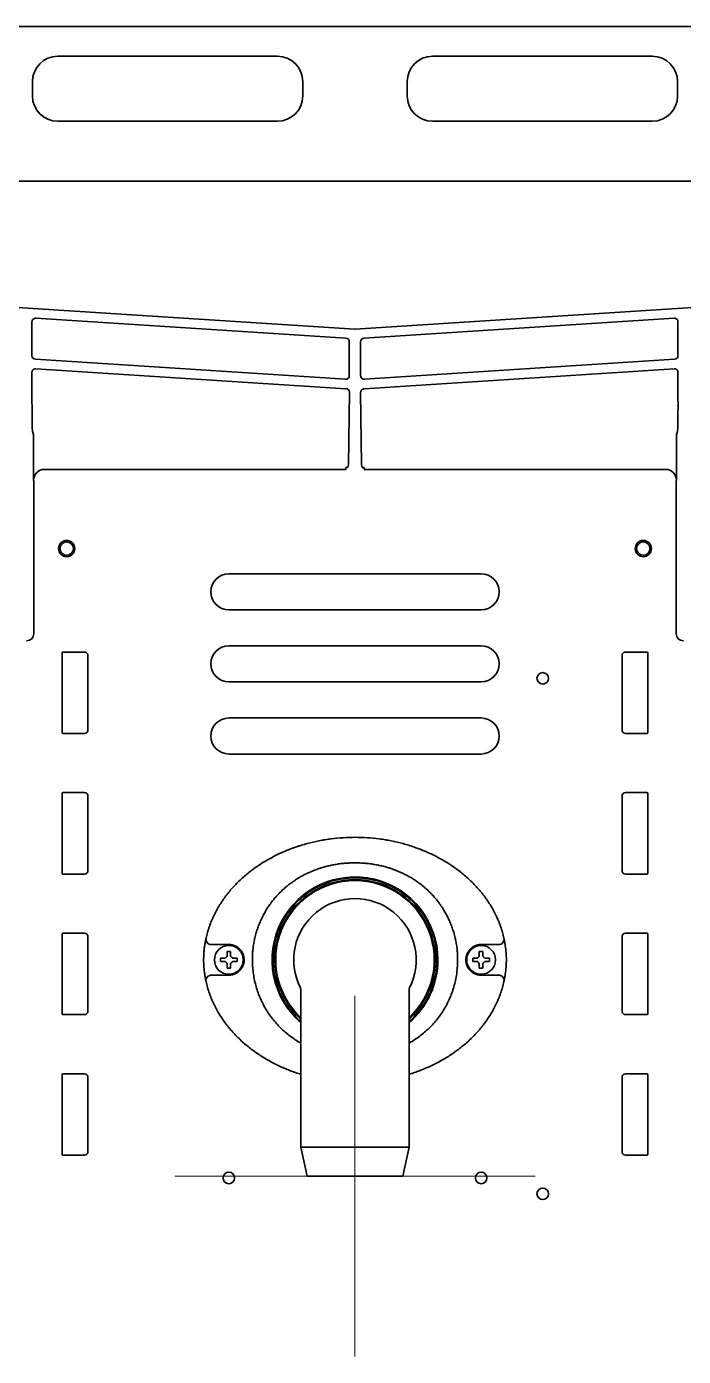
# Model space of a CAD drawing. Extents: x 6336 to 10269, y -393 to 3036.
# Drawn here: x 8711.9 to 8894.2, y 2608.6 to 2977.5 of the extents above; entities that cross this region are included whole.
import ezdxf

# ---------------------------------------------------------------- set-up
doc = ezdxf.new("R2010")
doc.units = 0
doc.header["$LTSCALE"] = 5
doc.layers.get('0').update_dxf_attribs({"linetype": 'CONTINUOUS', "lineweight": 0})
doc.layers.add('1', color=7, linetype='CONTINUOUS', true_color=0xffffff)

msp = doc.modelspace()

# ---------------------------------------------------------------- linework, layer by layer
at = {"color": 6}
for p, q in [((8803.07, 2708.63), (8803.07, 2608.63)), ((8753.07, 2658.63), (8853.07, 2658.63))]:
    msp.add_line(p, q, dxfattribs=at)
at = {"layer": '1', "color": 7, "linetype": 'Continuous', "lineweight": 35}
for p, q in [((9175.07, 2977.53), (8431.07, 2977.53)), ((8781.57, 2969.28), (8720.57, 2969.28)), ((8885.57, 2969.28), (8824.57, 2969.28)), ((8713.57, 2962.28), (8713.57, 2958.28)), ((8788.57, 2958.28), (8788.57, 2962.28)), ((8817.57, 2962.28), (8817.57, 2958.28)), ((8892.57, 2958.28), (8892.57, 2962.28)), ((8720.57, 2951.28), (8781.57, 2951.28)), ((8824.57, 2951.28), (8885.57, 2951.28)), ((9123.12, 2934.69), (8483.03, 2934.69)), ((9123.12, 2934.68), (8483.03, 2934.68)), ((8803.01, 2893.55), (8703.23, 2899.98)), ((8902.92, 2899.98), (8803.14, 2893.55)), ((8714.51, 2896.63), (8800.57, 2891.09)), ((8805.58, 2891.09), (8891.64, 2896.63)), ((8713.44, 2886.23), (8713.44, 2895.64)), ((8892.7, 2895.64), (8892.7, 2886.23)), ((8801.5, 2890.09), (8801.5, 2880.69)), ((8804.64, 2880.69), (8804.64, 2890.09)), ((8714.38, 2885.23), (8800.44, 2879.69)), ((8891.77, 2885.23), (8805.71, 2879.69)), ((8713.44, 2881.61), (8713.44, 2873.63)), ((8800.57, 2877.06), (8714.51, 2882.61)), ((8805.58, 2877.06), (8891.64, 2882.61)), ((8892.7, 2881.61), (8892.7, 2873.63)), ((8801.29, 2855.92), (8801.51, 2876.1)), ((8804.85, 2855.92), (8804.64, 2876.06)), ((8713.58, 2865.24), (8713.88, 2864.34)), ((8713.88, 2864.34), (8713.88, 2854.12)), ((8892.56, 2865.24), (8892.26, 2864.34)), ((8892.26, 2864.34), (8892.26, 2854.12)), ((8801.06, 2855.24), (8801.29, 2855.92)), ((8805.08, 2855.24), (8804.85, 2855.92)), ((8713.9, 2851.69), (8713.94, 2851.56)), ((8716.9, 2854.69), (8800.56, 2854.69)), ((8800.56, 2855.19), (8800.56, 2854.69)), ((8805.58, 2855.19), (8805.58, 2854.69)), ((8889.25, 2854.69), (8805.58, 2854.69)), ((8892.25, 2851.69), (8892.2, 2851.56)), ((8713.94, 2809.12), (8713.94, 2851.56)), ((8892.2, 2809.12), (8892.2, 2851.56)), ((8768.07, 2825.73), (8838.07, 2825.73)), ((8838.07, 2815.73), (8768.07, 2815.73)), ((8721.77, 2781.73), (8721.77, 2803.73)), ((8722.07, 2804.03), (8727.97, 2804.03)), ((8768.07, 2805.73), (8838.07, 2805.73)), ((8884.07, 2804.03), (8878.17, 2804.03)), ((8884.37, 2781.73), (8884.37, 2803.73)), ((8728.97, 2803.03), (8728.97, 2782.43)), ((8877.17, 2803.03), (8877.17, 2782.43)), ((8838.07, 2795.73), (8768.07, 2795.73)), ((8768.07, 2785.73), (8838.07, 2785.73)), ((8727.97, 2781.43), (8722.07, 2781.43)), ((8878.17, 2781.43), (8884.07, 2781.43)), ((8838.07, 2775.73), (8768.07, 2775.73)), ((8721.77, 2742.73), (8721.77, 2764.73)), ((8722.07, 2765.03), (8727.97, 2765.03)), ((8728.97, 2764.03), (8728.97, 2743.43)), ((8877.17, 2764.03), (8877.17, 2743.43)), ((8884.07, 2765.03), (8878.17, 2765.03)), ((8884.37, 2742.73), (8884.37, 2764.73)), ((8727.97, 2742.43), (8722.07, 2742.43)), ((8878.17, 2742.43), (8884.07, 2742.43)), ((8721.77, 2703.73), (8721.77, 2725.73)), ((8722.07, 2726.03), (8727.97, 2726.03)), ((8728.97, 2725.03), (8728.97, 2704.43)), ((8877.17, 2725.03), (8877.17, 2704.43)), ((8884.07, 2726.03), (8878.17, 2726.03)), ((8884.37, 2703.73), (8884.37, 2725.73)), ((8765.77, 2718.63), (8765.77, 2719.13)), ((8770.37, 2719.13), (8770.37, 2718.63)), ((8835.77, 2718.63), (8835.77, 2719.13)), ((8840.37, 2719.13), (8840.37, 2718.63)), ((8765.77, 2718.13), (8765.77, 2718.63)), ((8770.37, 2718.63), (8770.37, 2718.13)), ((8835.77, 2718.13), (8835.77, 2718.63)), ((8840.37, 2718.63), (8840.37, 2718.13)), ((8787.94, 2710.88), (8788.07, 2710.19)), ((8788.07, 2710.19), (8788.07, 2666.63)), ((8818.07, 2666.63), (8818.07, 2710.26)), ((8818.23, 2710.94), (8818.21, 2710.88)), ((8727.97, 2703.43), (8722.07, 2703.43)), ((8878.17, 2703.43), (8884.07, 2703.43)), ((8721.77, 2664.73), (8721.77, 2686.73)), ((8722.07, 2687.03), (8727.97, 2687.03)), ((8728.97, 2686.03), (8728.97, 2665.43)), ((8877.17, 2686.03), (8877.17, 2665.43)), ((8884.07, 2687.03), (8878.17, 2687.03)), ((8884.37, 2664.73), (8884.37, 2686.73)), ((8727.97, 2664.43), (8722.07, 2664.43)), ((8788.07, 2666.63), (8789.82, 2658.63)), ((8788.07, 2666.63), (8803.07, 2666.63)), ((8803.07, 2666.63), (8818.07, 2666.63)), ((8816.32, 2658.63), (8818.07, 2666.63)), ((8878.17, 2664.43), (8884.07, 2664.43)), ((8789.82, 2658.63), (8803.07, 2658.63)), ((8803.07, 2658.63), (8816.32, 2658.63))]:
    msp.add_line(p, q, dxfattribs=at)
for centre, radius in [((8723.07, 2832.73), 2.25), ((8723.07, 2832.73), 1.85), ((8883.07, 2832.73), 2.25), ((8883.07, 2832.73), 1.85), ((8855.17, 2796.73), 1.6), ((8768.07, 2718.63), 4), ((8838.07, 2718.63), 4), ((8768.07, 2658.13), 1.6), ((8838.07, 2658.13), 1.6), ((8855.17, 2653.73), 1.6)]:
    msp.add_circle(centre, radius, dxfattribs=at)
for centre, radius, start, end in [((8720.57, 2962.28), 7, 90, 180), ((8781.57, 2962.28), 7, 0, 90), ((8824.57, 2962.28), 7, 90, 180), ((8885.57, 2962.28), 7, 0, 90), ((8720.57, 2958.28), 7, 180, 270), ((8781.57, 2958.28), 7, 270, 0), ((8824.57, 2958.28), 7, 180, 270), ((8885.57, 2958.28), 7, 270, 0), ((8768.07, 2820.73), 5, 90, 270), ((8838.07, 2820.73), 5, 270, 90), ((8722.07, 2803.73), 0.3, 90, 180), ((8727.97, 2803.03), 1, 0, 90), ((8768.07, 2800.73), 5, 90, 270), ((8838.07, 2800.73), 5, 270, 90), ((8878.17, 2803.03), 1, 90, 180), ((8884.07, 2803.73), 0.3, 0, 90), ((8768.07, 2780.73), 5, 90, 270), ((8838.07, 2780.73), 5, 270, 90), ((8722.07, 2781.73), 0.3, 180, 270), ((8727.97, 2782.43), 1, 270, 0), ((8878.17, 2782.43), 1, 180, 270), ((8884.07, 2781.73), 0.3, 270, 0), ((8722.07, 2764.73), 0.3, 90, 180), ((8727.97, 2764.03), 1, 0, 90), ((8878.17, 2764.03), 1, 90, 180), ((8884.07, 2764.73), 0.3, 0, 90), ((8722.07, 2742.73), 0.3, 180, 270), ((8727.97, 2743.43), 1, 270, 0), ((8803.07, 2718.63), 23, 0, 229.2919), ((8803.07, 2718.63), 22.75, 311.2537, 228.7462), ((8878.17, 2743.43), 1, 180, 270), ((8884.07, 2742.73), 0.3, 270, 0), ((8803.07, 2718.63), 22.25, 90, 227.6156), ((8803.07, 2718.63), 22, 312.9883, 227.0118), ((8803.07, 2718.63), 22.25, 312.3844, 90), ((8803.07, 2718.63), 17, 332.905, 207.0951), ((8722.07, 2725.73), 0.3, 90, 180), ((8727.97, 2725.03), 1, 0, 90), ((8878.17, 2725.03), 1, 90, 180), ((8884.07, 2725.73), 0.3, 0, 90), ((8803.07, 2718.63), 23, 310.7025, 0), ((8727.97, 2704.43), 1, 270, 0), ((8878.17, 2704.43), 1, 180, 270), ((8722.07, 2703.73), 0.3, 180, 270), ((8884.07, 2703.73), 0.3, 270, 0), ((8722.07, 2686.73), 0.3, 90, 180), ((8727.97, 2686.03), 1, 0, 90), ((8878.17, 2686.03), 1, 90, 180), ((8884.07, 2686.73), 0.3, 0, 90), ((8722.07, 2664.73), 0.3, 180, 270), ((8727.97, 2665.43), 1, 270, 0), ((8878.17, 2665.43), 1, 180, 270), ((8884.07, 2664.73), 0.3, 270, 0)]:
    msp.add_arc(centre, radius, start, end, dxfattribs=at)
for centre, major_axis, ratio, start_param, end_param in [((8714.44, 2895.64), (0.31, -0.951), 0.999681, 2.763221, 4.39732), ((8891.7, 2895.64), (-0.31, -0.951), 0.999681, 1.885865, 3.519964), ((8803.07, 2894.55), (0, -1), 0.999724, 6.218957, 6.347414), ((8800.5, 2890.09), (-0.322, -0.947), 0.999705, 1.898664, 3.404327), ((8805.64, 2890.09), (0.322, -0.947), 0.999705, 2.878858, 4.384521), ((8714.44, 2886.23), (-0.322, -0.947), 0.999705, 5.040257, 6.54592), ((8891.7, 2886.23), (0.322, -0.947), 0.999705, 6.020451, 7.526114), ((8800.5, 2880.69), (0.31, -0.951), 0.999681, 5.904814, 7.538913), ((8805.64, 2880.69), (-0.31, -0.951), 0.999681, 5.027458, 6.661557), ((8800.51, 2876.1), (-0.323, -0.95), 0.997066, 1.898664, 3.404327), ((8892.56, 2873.63), (0, 8.4), 0.017452, 3.19388, 4.712309), ((8800.56, 2855.24), (0.5, 0), 0.104816, 4.712389, 6.265732), ((8805.58, 2855.24), (0.5, 0), 0.104816, 3.159046, 4.712389), ((8889.25, 2851.68), (-0.95, -2.85), 0.997972, 1.89276, 3.462643), ((8894.2, 2809.12), (-0.63, -1.9), 0.999618, 5.034353, 6.604236), ((8763.2, 2724.3), (1.46, -0.32), 0.959106, 3.141593, 4.921712), ((8842.95, 2724.3), (-1.46, -0.32), 0.959106, 1.361474, 3.141593), ((8842.95, 2712.95), (-1.46, 0.32), 0.959106, 3.141593, 4.921712)]:
    msp.add_ellipse(centre, major_axis=major_axis, ratio=ratio, start_param=start_param, end_param=end_param, dxfattribs=at)
at = {"layer": '1', "color": 7, "linetype": 'Continuous', "lineweight": 35, "extrusion": (0, 0, -1)}
for centre, major_axis, ratio, start_param, end_param in [((8713.59, 2873.63), (0, 8.4), 0.017452, 3.19388, 4.712309), ((8716.9, 2851.68), (0.95, -2.85), 0.997972, 1.89276, 3.462643), ((8711.94, 2809.12), (0.63, -1.9), 0.999618, 5.034353, 6.604236), ((8763.2, 2712.95), (1.46, 0.32), 0.959106, 3.141593, 4.921712)]:
    msp.add_ellipse(centre, major_axis=major_axis, ratio=ratio, start_param=start_param, end_param=end_param, dxfattribs=at)
at = {"layer": '1', "color": 7, "linetype": 'Continuous', "lineweight": 35}
for points in [[(8714.51, 2882.61), (8714.46, 2882.61), (8714.37, 2882.61), (8714.23, 2882.59), (8714.1, 2882.55), (8713.98, 2882.5), (8713.86, 2882.43), (8713.76, 2882.34), (8713.66, 2882.24), (8713.58, 2882.13), (8713.52, 2882.01), (8713.48, 2881.88), (8713.45, 2881.74), (8713.44, 2881.65), (8713.44, 2881.61)], [(8891.64, 2882.61), (8891.69, 2882.61), (8891.78, 2882.61), (8891.91, 2882.59), (8892.04, 2882.55), (8892.17, 2882.5), (8892.28, 2882.43), (8892.39, 2882.34), (8892.48, 2882.24), (8892.56, 2882.13), (8892.62, 2882.01), (8892.67, 2881.88), (8892.7, 2881.74), (8892.7, 2881.65), (8892.7, 2881.61)], [(8804.64, 2876.06), (8804.64, 2876.11), (8804.65, 2876.2), (8804.68, 2876.34), (8804.72, 2876.47), (8804.79, 2876.59), (8804.87, 2876.7), (8804.96, 2876.8), (8805.07, 2876.89), (8805.18, 2876.96), (8805.31, 2877.01), (8805.44, 2877.05), (8805.53, 2877.06), (8805.58, 2877.06)], [(8713.88, 2864.34), (8713.88, 2864.34), (8713.88, 2864.34), (8713.88, 2864.34)], [(8892.26, 2864.34), (8892.26, 2864.34), (8892.26, 2864.34), (8892.26, 2864.34)], [(8763.65, 2722.88), (8763.58, 2722.88), (8763.51, 2722.88), (8763.44, 2722.87)], [(8768.07, 2722.88), (8766.6, 2722.88), (8765.12, 2722.88), (8763.65, 2722.88)], [(8842.5, 2722.88), (8841.02, 2722.88), (8839.55, 2722.88), (8838.07, 2722.88)], [(8842.71, 2722.87), (8842.64, 2722.88), (8842.57, 2722.88), (8842.5, 2722.88)], [(8767.07, 2719.13), (8767.1, 2719.15), (8767.14, 2719.2), (8767.22, 2719.27), (8767.29, 2719.34), (8767.36, 2719.41), (8767.43, 2719.48), (8767.5, 2719.55), (8767.55, 2719.6), (8767.57, 2719.63)], [(8767.57, 2719.63), (8767.57, 2719.68), (8767.57, 2719.79), (8767.57, 2719.95), (8767.57, 2720.11), (8767.57, 2720.26), (8767.57, 2720.42), (8767.57, 2720.57), (8767.57, 2720.74), (8767.57, 2720.86), (8767.57, 2720.93)], [(8767.57, 2720.93), (8767.74, 2720.93), (8768.07, 2720.93), (8768.41, 2720.93), (8768.57, 2720.93)], [(8768.57, 2719.63), (8768.6, 2719.6), (8768.65, 2719.55), (8768.72, 2719.48), (8768.8, 2719.4), (8768.87, 2719.33), (8768.93, 2719.26), (8769, 2719.2), (8769.05, 2719.15), (8769.07, 2719.13)], [(8769.07, 2719.13), (8769.13, 2719.13), (8769.24, 2719.13), (8769.4, 2719.13), (8769.56, 2719.13), (8769.71, 2719.13), (8769.86, 2719.13), (8770.02, 2719.13), (8770.19, 2719.13), (8770.31, 2719.13), (8770.37, 2719.13)], [(8837.07, 2719.13), (8837.1, 2719.15), (8837.14, 2719.2), (8837.22, 2719.27), (8837.29, 2719.34), (8837.36, 2719.41), (8837.43, 2719.48), (8837.5, 2719.55), (8837.55, 2719.6), (8837.57, 2719.63)], [(8837.57, 2719.63), (8837.57, 2719.68), (8837.57, 2719.79), (8837.57, 2719.95), (8837.57, 2720.11), (8837.57, 2720.26), (8837.57, 2720.42), (8837.57, 2720.57), (8837.57, 2720.74), (8837.57, 2720.86), (8837.57, 2720.93)], [(8837.57, 2720.93), (8837.74, 2720.93), (8838.07, 2720.93), (8838.41, 2720.93), (8838.57, 2720.93)], [(8838.57, 2719.63), (8838.6, 2719.6), (8838.65, 2719.55), (8838.72, 2719.48), (8838.8, 2719.4), (8838.87, 2719.33), (8838.93, 2719.26), (8839, 2719.2), (8839.05, 2719.15), (8839.07, 2719.13)], [(8839.07, 2719.13), (8839.13, 2719.13), (8839.24, 2719.13), (8839.4, 2719.13), (8839.56, 2719.13), (8839.71, 2719.13), (8839.86, 2719.13), (8840.02, 2719.13), (8840.19, 2719.13), (8840.31, 2719.13), (8840.37, 2719.13)], [(8767.07, 2718.13), (8767.02, 2718.13), (8766.91, 2718.13), (8766.75, 2718.13), (8766.59, 2718.13), (8766.43, 2718.13), (8766.28, 2718.13), (8766.13, 2718.13), (8765.96, 2718.13), (8765.84, 2718.13), (8765.77, 2718.13)], [(8767.57, 2717.63), (8767.55, 2717.65), (8767.5, 2717.7), (8767.42, 2717.78), (8767.35, 2717.85), (8767.28, 2717.92), (8767.21, 2717.99), (8767.14, 2718.06), (8767.1, 2718.1), (8767.07, 2718.13)], [(8768.57, 2716.33), (8768.41, 2716.33), (8768.07, 2716.33), (8767.74, 2716.33), (8767.57, 2716.33)], [(8769.07, 2718.13), (8769.05, 2718.1), (8769, 2718.05), (8768.93, 2717.98), (8768.86, 2717.91), (8768.79, 2717.84), (8768.72, 2717.77), (8768.64, 2717.7), (8768.6, 2717.65), (8768.57, 2717.63)], [(8768.57, 2717.63), (8768.57, 2717.57), (8768.57, 2717.46), (8768.57, 2717.3), (8768.57, 2717.14), (8768.57, 2716.99), (8768.57, 2716.84), (8768.57, 2716.68), (8768.57, 2716.51), (8768.57, 2716.39), (8768.57, 2716.33)], [(8837.07, 2718.13), (8837.02, 2718.13), (8836.91, 2718.13), (8836.75, 2718.13), (8836.59, 2718.13), (8836.43, 2718.13), (8836.28, 2718.13), (8836.13, 2718.13), (8835.96, 2718.13), (8835.84, 2718.13), (8835.77, 2718.13)], [(8837.57, 2717.63), (8837.55, 2717.65), (8837.5, 2717.7), (8837.42, 2717.78), (8837.35, 2717.85), (8837.28, 2717.92), (8837.21, 2717.99), (8837.14, 2718.06), (8837.1, 2718.1), (8837.07, 2718.13)], [(8838.57, 2716.33), (8838.41, 2716.33), (8838.07, 2716.33), (8837.74, 2716.33), (8837.57, 2716.33)], [(8839.07, 2718.13), (8839.05, 2718.1), (8839, 2718.05), (8838.93, 2717.98), (8838.86, 2717.91), (8838.79, 2717.84), (8838.72, 2717.77), (8838.64, 2717.7), (8838.6, 2717.65), (8838.57, 2717.63)], [(8838.57, 2717.63), (8838.57, 2717.57), (8838.57, 2717.46), (8838.57, 2717.3), (8838.57, 2717.14), (8838.57, 2716.99), (8838.57, 2716.84), (8838.57, 2716.68), (8838.57, 2716.51), (8838.57, 2716.39), (8838.57, 2716.33)], [(8763.44, 2714.38), (8763.51, 2714.38), (8763.58, 2714.38), (8763.65, 2714.38)], [(8763.65, 2714.38), (8765.12, 2714.38), (8766.6, 2714.38), (8768.07, 2714.38)], [(8838.07, 2714.38), (8839.55, 2714.38), (8841.02, 2714.38), (8842.5, 2714.38)], [(8842.5, 2714.38), (8842.57, 2714.38), (8842.64, 2714.38), (8842.71, 2714.38)]]:
    msp.add_open_spline(points, degree=3, dxfattribs=at)
for points, degree, knots in [([(8713.88, 2854.12), (8713.88, 2854.09), (8713.88, 2854.06), (8713.88, 2854.01), (8713.88, 2853.93), (8713.88, 2853.84), (8713.88, 2853.68), (8713.88, 2853.57), (8713.88, 2853.41), (8713.88, 2853.36), (8713.88, 2853.28), (8713.88, 2853.25), (8713.88, 2853.2), (8713.88, 2853.17), (8713.89, 2853.04), (8713.89, 2852.94), (8713.89, 2852.74), (8713.89, 2852.64), (8713.89, 2852.45), (8713.89, 2852.35), (8713.89, 2852.16), (8713.89, 2852.06), (8713.9, 2851.92), (8713.9, 2851.87), (8713.9, 2851.8), (8713.9, 2851.77), (8713.9, 2851.73), (8713.9, 2851.71), (8713.9, 2851.7), (8713.9, 2851.69)], 3, [0, 0, 0, 0, 0.03125, 0.03125, 0.0625, 0.125, 0.125, 0.25, 0.25, 0.3125, 0.3125, 0.34375, 0.34375, 0.375, 0.375, 0.5, 0.5, 0.625, 0.625, 0.75, 0.75, 0.875, 0.875, 0.9375, 0.9375, 0.96875, 0.984375, 0.984375, 1, 1, 1, 1]), ([(8892.26, 2854.12), (8892.26, 2854.09), (8892.26, 2854.06), (8892.26, 2854.01), (8892.26, 2853.93), (8892.26, 2853.84), (8892.26, 2853.68), (8892.26, 2853.57), (8892.26, 2853.41), (8892.26, 2853.36), (8892.26, 2853.28), (8892.26, 2853.25), (8892.26, 2853.2), (8892.26, 2853.17), (8892.26, 2853.04), (8892.26, 2852.94), (8892.26, 2852.74), (8892.26, 2852.64), (8892.26, 2852.45), (8892.25, 2852.35), (8892.25, 2852.16), (8892.25, 2852.06), (8892.25, 2851.92), (8892.25, 2851.87), (8892.25, 2851.8), (8892.25, 2851.77), (8892.25, 2851.73), (8892.25, 2851.71), (8892.25, 2851.7), (8892.25, 2851.69)], 3, [0, 0, 0, 0, 0.03125, 0.03125, 0.0625, 0.125, 0.125, 0.25, 0.25, 0.3125, 0.3125, 0.34375, 0.34375, 0.375, 0.375, 0.5, 0.5, 0.625, 0.625, 0.75, 0.75, 0.875, 0.875, 0.9375, 0.9375, 0.96875, 0.984375, 0.984375, 1, 1, 1, 1]), ([(8761.73, 2724.62), (8761.86, 2725.17), (8761.99, 2725.72), (8762.3, 2726.81), (8762.64, 2727.88), (8763.05, 2728.94), (8763.32, 2729.59), (8763.37, 2729.72), (8763.48, 2729.98), (8763.65, 2730.37), (8763.83, 2730.75), (8764.2, 2731.51), (8764.46, 2732.01), (8765, 2732.99), (8765.28, 2733.47), (8765.87, 2734.42), (8766.18, 2734.88), (8766.82, 2735.8), (8767.16, 2736.26), (8767.67, 2736.92), (8767.85, 2737.14), (8768.12, 2737.47), (8768.21, 2737.58), (8768.39, 2737.8), (8768.84, 2738.33), (8769.31, 2738.86), (8770.08, 2739.67), (8770.87, 2740.47), (8772.1, 2741.61), (8772.96, 2742.33), (8773.83, 2743.04), (8774.27, 2743.38), (8774.95, 2743.88), (8775.18, 2744.04), (8775.52, 2744.29), (8775.64, 2744.37), (8775.87, 2744.53), (8775.99, 2744.61), (8776.57, 2745), (8777.04, 2745.31), (8778.47, 2746.2), (8779.45, 2746.75), (8781.43, 2747.78), (8782.44, 2748.26), (8784.5, 2749.14), (8785.55, 2749.54), (8786.74, 2749.95), (8786.88, 2750), (8787.15, 2750.09), (8787.28, 2750.13), (8787.68, 2750.26), (8787.95, 2750.35), (8788.76, 2750.59), (8789.3, 2750.75), (8790.93, 2751.19), (8792.02, 2751.44), (8793.4, 2751.71), (8793.82, 2751.79), (8794.24, 2751.86), (8794.51, 2751.91), (8794.65, 2751.93), (8795.35, 2752.05), (8795.9, 2752.13), (8797.57, 2752.34), (8798.68, 2752.45), (8800.91, 2752.59), (8802.02, 2752.63), (8804.24, 2752.62), (8805.35, 2752.59), (8807.58, 2752.44), (8808.69, 2752.33), (8810.36, 2752.11), (8810.91, 2752.03), (8811.61, 2751.91), (8811.75, 2751.89), (8812.02, 2751.84), (8812.44, 2751.77), (8812.85, 2751.69), (8814.23, 2751.42), (8815.32, 2751.16), (8816.93, 2750.72), (8817.47, 2750.57), (8818.53, 2750.24), (8819.06, 2750.07), (8820.63, 2749.53), (8821.66, 2749.13), (8823.71, 2748.25), (8824.71, 2747.78), (8826.2, 2747.01), (8826.7, 2746.74), (8827.43, 2746.32), (8827.67, 2746.18), (8828.04, 2745.97), (8828.16, 2745.89), (8828.4, 2745.75), (8829, 2745.38), (8829.59, 2745), (8830.52, 2744.37), (8830.98, 2744.04), (8831.87, 2743.38), (8832.32, 2743.04), (8833.18, 2742.33), (8834.04, 2741.61), (8834.86, 2740.86), (8835.66, 2740.08), (8836.06, 2739.68), (8836.83, 2738.86), (8837.2, 2738.44), (8837.66, 2737.91), (8837.75, 2737.8), (8837.94, 2737.58), (8838.21, 2737.26), (8838.47, 2736.93), (8838.99, 2736.26), (8839.32, 2735.81), (8839.96, 2734.89), (8840.27, 2734.42), (8840.86, 2733.47), (8841.14, 2732.99), (8841.69, 2732.01), (8841.94, 2731.52), (8842.43, 2730.51), (8842.66, 2729.99), (8842.93, 2729.34), (8842.99, 2729.21), (8843.09, 2728.95), (8843.14, 2728.82), (8843.29, 2728.42), (8843.39, 2728.15), (8843.67, 2727.35), (8843.84, 2726.81), (8844.15, 2725.72), (8844.29, 2725.18), (8844.41, 2724.62)], 3, [0, 0, 0, 0, 0.015625, 0.015625, 0.03125, 0.046875, 0.046875, 0.050781, 0.050781, 0.054687, 0.0625, 0.0625, 0.078125, 0.078125, 0.09375, 0.09375, 0.109375, 0.109375, 0.125, 0.125, 0.132812, 0.132812, 0.136719, 0.136719, 0.140625, 0.15625, 0.15625, 0.171875, 0.1875, 0.203125, 0.203125, 0.21875, 0.21875, 0.226562, 0.226562, 0.230469, 0.230469, 0.234375, 0.234375, 0.25, 0.25, 0.28125, 0.28125, 0.3125, 0.3125, 0.34375, 0.34375, 0.347656, 0.347656, 0.351562, 0.351562, 0.359375, 0.359375, 0.375, 0.375, 0.40625, 0.40625, 0.414062, 0.417969, 0.417969, 0.421875, 0.421875, 0.4375, 0.4375, 0.46875, 0.46875, 0.5, 0.5, 0.53125, 0.53125, 0.5625, 0.5625, 0.578125, 0.578125, 0.582031, 0.582031, 0.585937, 0.59375, 0.59375, 0.625, 0.625, 0.640625, 0.640625, 0.65625, 0.65625, 0.6875, 0.6875, 0.71875, 0.71875, 0.734375, 0.734375, 0.742187, 0.742187, 0.746094, 0.746094, 0.75, 0.765625, 0.765625, 0.78125, 0.78125, 0.796875, 0.796875, 0.8125, 0.828125, 0.828125, 0.84375, 0.84375, 0.859375, 0.859375, 0.863281, 0.863281, 0.867187, 0.875, 0.875, 0.890625, 0.890625, 0.90625, 0.90625, 0.921875, 0.921875, 0.9375, 0.9375, 0.953125, 0.953125, 0.957031, 0.957031, 0.960937, 0.960937, 0.96875, 0.96875, 0.984375, 0.984375, 1, 1, 1, 1]), ([(8831.56, 2718.63), (8831.56, 2724.23), (8827.1, 2734.42), (8823.01, 2738.16), (8819.03, 2741.8), (8813.75, 2743.71), (8808.67, 2745.54), (8797.48, 2745.54), (8792.4, 2743.71), (8787.12, 2741.81), (8783.14, 2738.16), (8779.05, 2734.43), (8774.59, 2724.23), (8774.59, 2718.63)], 2, [0, 0, 0, 0.125, 0.25, 0.25, 0.375, 0.375, 0.5, 0.625, 0.625, 0.75, 0.75, 0.875, 1, 1, 1]), ([(8761.07, 2718.63), (8761.07, 2718.65), (8761.07, 2718.67), (8761.07, 2718.71), (8761.07, 2718.77), (8761.07, 2718.92), (8761.08, 2719.21), (8761.09, 2719.79), (8761.14, 2720.61), (8761.2, 2721.27), (8761.27, 2721.93), (8761.31, 2722.26), (8761.36, 2722.59)], 3, [0, 0, 0, 0, 0.015625, 0.015625, 0.03125, 0.0625, 0.125, 0.25, 0.5, 0.75, 0.75, 1, 1, 1, 1]), ([(8761.36, 2722.59), (8761.38, 2722.7), (8761.41, 2722.93), (8761.45, 2723.14), (8761.47, 2723.27), (8761.47, 2723.3), (8761.48, 2723.35), (8761.5, 2723.43), (8761.51, 2723.51), (8761.54, 2723.66), (8761.55, 2723.75), (8761.58, 2723.86), (8761.58, 2723.89), (8761.59, 2723.93), (8761.59, 2723.95), (8761.61, 2724.02), (8761.62, 2724.1), (8761.64, 2724.18), (8761.65, 2724.23), (8761.65, 2724.25), (8761.66, 2724.29), (8761.67, 2724.3), (8761.68, 2724.39), (8761.7, 2724.45), (8761.71, 2724.52), (8761.72, 2724.54), (8761.72, 2724.58), (8761.73, 2724.59), (8761.73, 2724.61), (8761.73, 2724.61), (8761.73, 2724.62)], 3, [0, 0, 0, 0, 0.125, 0.25, 0.25, 0.28125, 0.28125, 0.3125, 0.375, 0.375, 0.5, 0.5, 0.53125, 0.53125, 0.5625, 0.5625, 0.625, 0.6875, 0.6875, 0.71875, 0.71875, 0.75, 0.75, 0.875, 0.875, 0.9375, 0.9375, 0.96875, 0.96875, 1, 1, 1, 1]), ([(8763.44, 2722.87), (8763.42, 2722.87), (8763.39, 2722.87), (8763.35, 2722.87), (8763.33, 2722.87), (8763.3, 2722.87), (8763.29, 2722.87), (8763.26, 2722.87), (8763.25, 2722.87), (8763.24, 2722.87), (8763.23, 2722.87), (8763.23, 2722.87), (8763.22, 2722.86), (8763.21, 2722.86), (8763.21, 2722.86), (8763.2, 2722.86), (8763.2, 2722.86), (8763.2, 2722.86), (8763.2, 2722.86), (8763.2, 2722.86)], 3, [0, 0, 0, 0, 0.25, 0.25, 0.5, 0.5, 0.625, 0.625, 0.75, 0.75, 0.8125, 0.8125, 0.875, 0.875, 0.9375, 0.9375, 0.96875, 0.96875, 1, 1, 1, 1]), ([(8771.58, 2721.03), (8771.55, 2721.07), (8771.52, 2721.11), (8771.47, 2721.18), (8771.44, 2721.22), (8771.35, 2721.33), (8771.29, 2721.4), (8771.11, 2721.61), (8770.98, 2721.73), (8770.78, 2721.91), (8770.71, 2721.96), (8770.57, 2722.07), (8770.5, 2722.12), (8770.28, 2722.26), (8770.13, 2722.35), (8769.95, 2722.44), (8769.91, 2722.46), (8769.83, 2722.49), (8769.79, 2722.51), (8769.68, 2722.56), (8769.6, 2722.59), (8769.37, 2722.68), (8769.21, 2722.72), (8768.89, 2722.8), (8768.73, 2722.83), (8768.41, 2722.87), (8768.24, 2722.88), (8768.07, 2722.88)], 3, [0, 0, 0, 0, 0.03125, 0.03125, 0.0625, 0.0625, 0.125, 0.125, 0.25, 0.25, 0.3125, 0.3125, 0.375, 0.375, 0.5, 0.5, 0.53125, 0.53125, 0.5625, 0.5625, 0.625, 0.625, 0.75, 0.75, 0.875, 0.875, 1, 1, 1, 1]), ([(8838.07, 2722.88), (8837.99, 2722.88), (8837.91, 2722.87), (8837.74, 2722.86), (8837.66, 2722.86), (8837.41, 2722.83), (8837.25, 2722.8), (8836.93, 2722.72), (8836.77, 2722.68), (8836.46, 2722.56), (8836.31, 2722.5), (8836.12, 2722.4), (8836.08, 2722.38), (8836.01, 2722.34), (8835.9, 2722.28), (8835.79, 2722.21), (8835.68, 2722.14), (8835.64, 2722.11), (8835.57, 2722.06), (8835.47, 2721.99), (8835.37, 2721.9), (8835.17, 2721.73), (8835.04, 2721.61), (8834.85, 2721.4), (8834.79, 2721.33), (8834.68, 2721.18), (8834.62, 2721.11), (8834.57, 2721.03)], 3, [0, 0, 0, 0, 0.0625, 0.0625, 0.125, 0.125, 0.25, 0.25, 0.375, 0.375, 0.5, 0.5, 0.53125, 0.53125, 0.5625, 0.625, 0.625, 0.65625, 0.65625, 0.6875, 0.75, 0.75, 0.875, 0.875, 0.9375, 0.9375, 1, 1, 1, 1]), ([(8842.95, 2722.86), (8842.95, 2722.86), (8842.94, 2722.86), (8842.94, 2722.86), (8842.93, 2722.86), (8842.92, 2722.86), (8842.92, 2722.87), (8842.91, 2722.87), (8842.91, 2722.87), (8842.89, 2722.87), (8842.88, 2722.87), (8842.86, 2722.87), (8842.85, 2722.87), (8842.82, 2722.87), (8842.8, 2722.87), (8842.75, 2722.87), (8842.73, 2722.87), (8842.71, 2722.87)], 3, [0, 0, 0, 0, 0.0625, 0.0625, 0.125, 0.125, 0.1875, 0.1875, 0.25, 0.25, 0.375, 0.375, 0.5, 0.5, 0.75, 0.75, 1, 1, 1, 1]), ([(8844.41, 2724.62), (8844.41, 2724.61), (8844.42, 2724.61), (8844.42, 2724.59), (8844.43, 2724.56), (8844.43, 2724.52), (8844.45, 2724.45), (8844.46, 2724.39), (8844.48, 2724.3), (8844.48, 2724.29), (8844.49, 2724.25), (8844.5, 2724.2), (8844.51, 2724.14), (8844.54, 2724.02), (8844.56, 2723.94), (8844.58, 2723.82), (8844.58, 2723.8), (8844.59, 2723.75), (8844.6, 2723.68), (8844.62, 2723.61), (8844.64, 2723.46), (8844.66, 2723.36), (8844.69, 2723.2), (8844.7, 2723.14), (8844.72, 2723.03), (8844.73, 2722.98), (8844.75, 2722.82), (8844.77, 2722.7), (8844.78, 2722.59)], 3, [0, 0, 0, 0, 0.03125, 0.03125, 0.0625, 0.125, 0.125, 0.25, 0.25, 0.28125, 0.28125, 0.3125, 0.375, 0.375, 0.5, 0.5, 0.53125, 0.53125, 0.5625, 0.625, 0.625, 0.75, 0.75, 0.8125, 0.8125, 0.875, 0.875, 1, 1, 1, 1]), ([(8844.78, 2722.59), (8844.88, 2721.94), (8844.95, 2721.28), (8845.05, 2719.95), (8845.07, 2719.29), (8845.07, 2718.63)], 3, [0, 0, 0, 0, 0.5, 0.5, 1, 1, 1, 1]), ([(8765.77, 2719.13), (8765.98, 2719.13), (8766.19, 2719.13), (8766.51, 2719.13), (8766.62, 2719.13), (8766.84, 2719.13), (8766.96, 2719.13), (8767.07, 2719.13)], 3, [0, 0, 0, 0, 0.5, 0.5, 0.75, 0.75, 1, 1, 1, 1]), ([(8768.57, 2720.93), (8768.57, 2720.72), (8768.57, 2720.51), (8768.57, 2720.19), (8768.57, 2720.08), (8768.57, 2719.85), (8768.57, 2719.74), (8768.57, 2719.63)], 3, [0, 0, 0, 0, 0.5, 0.5, 0.75, 0.75, 1, 1, 1, 1]), ([(8772.32, 2718.63), (8772.32, 2718.68), (8772.32, 2718.74), (8772.32, 2718.85), (8772.31, 2718.9), (8772.3, 2719.07), (8772.29, 2719.18), (8772.25, 2719.39), (8772.23, 2719.5), (8772.18, 2719.71), (8772.16, 2719.81), (8772.11, 2719.97), (8772.09, 2720.02), (8772.06, 2720.09), (8772.05, 2720.12), (8772.03, 2720.17), (8772.02, 2720.19), (8771.97, 2720.32), (8771.93, 2720.42), (8771.79, 2720.7), (8771.69, 2720.87), (8771.58, 2721.03)], 3, [0, 0, 0, 0, 0.0625, 0.0625, 0.125, 0.125, 0.25, 0.25, 0.375, 0.375, 0.5, 0.5, 0.5625, 0.5625, 0.59375, 0.59375, 0.625, 0.625, 0.75, 0.75, 1, 1, 1, 1]), ([(8834.57, 2721.03), (8834.54, 2720.99), (8834.51, 2720.95), (8834.46, 2720.86), (8834.43, 2720.82), (8834.36, 2720.69), (8834.31, 2720.6), (8834.22, 2720.42), (8834.17, 2720.32), (8834.09, 2720.12), (8834.06, 2720.02), (8834.01, 2719.87), (8833.99, 2719.82), (8833.96, 2719.71), (8833.95, 2719.66), (8833.91, 2719.5), (8833.89, 2719.39), (8833.86, 2719.17), (8833.83, 2718.96), (8833.82, 2718.74), (8833.82, 2718.63)], 3, [0, 0, 0, 0, 0.0625, 0.0625, 0.125, 0.125, 0.25, 0.25, 0.375, 0.375, 0.5, 0.5, 0.5625, 0.5625, 0.625, 0.625, 0.75, 0.75, 0.875, 1, 1, 1, 1]), ([(8835.77, 2719.13), (8835.98, 2719.13), (8836.19, 2719.13), (8836.51, 2719.13), (8836.62, 2719.13), (8836.84, 2719.13), (8836.96, 2719.13), (8837.07, 2719.13)], 3, [0, 0, 0, 0, 0.5, 0.5, 0.75, 0.75, 1, 1, 1, 1]), ([(8838.57, 2720.93), (8838.57, 2720.72), (8838.57, 2720.51), (8838.57, 2720.19), (8838.57, 2720.08), (8838.57, 2719.85), (8838.57, 2719.74), (8838.57, 2719.63)], 3, [0, 0, 0, 0, 0.5, 0.5, 0.75, 0.75, 1, 1, 1, 1]), ([(8761.36, 2714.66), (8761.27, 2715.32), (8761.19, 2715.98), (8761.13, 2716.8), (8761.12, 2716.97), (8761.1, 2717.3), (8761.1, 2717.47), (8761.08, 2717.96), (8761.07, 2718.29), (8761.07, 2718.63)], 3, [0, 0, 0, 0, 0.5, 0.5, 0.625, 0.625, 0.75, 0.75, 1, 1, 1, 1]), ([(8767.57, 2716.33), (8767.57, 2716.53), (8767.57, 2716.74), (8767.57, 2717.06), (8767.57, 2717.17), (8767.57, 2717.4), (8767.57, 2717.51), (8767.57, 2717.63)], 3, [0, 0, 0, 0, 0.5, 0.5, 0.75, 0.75, 1, 1, 1, 1]), ([(8768.07, 2714.38), (8768.16, 2714.38), (8768.24, 2714.38), (8768.41, 2714.39), (8768.49, 2714.4), (8768.73, 2714.42), (8768.9, 2714.45), (8769.22, 2714.53), (8769.37, 2714.58), (8769.68, 2714.69), (8769.84, 2714.76), (8770.03, 2714.85), (8770.06, 2714.87), (8770.14, 2714.91), (8770.25, 2714.97), (8770.36, 2715.04), (8770.47, 2715.11), (8770.5, 2715.14), (8770.57, 2715.19), (8770.68, 2715.27), (8770.78, 2715.35), (8770.98, 2715.52), (8771.11, 2715.65), (8771.29, 2715.85), (8771.35, 2715.92), (8771.47, 2716.07), (8771.53, 2716.15), (8771.58, 2716.23)], 3, [0, 0, 0, 0, 0.0625, 0.0625, 0.125, 0.125, 0.25, 0.25, 0.375, 0.375, 0.5, 0.5, 0.53125, 0.53125, 0.5625, 0.625, 0.625, 0.65625, 0.65625, 0.6875, 0.75, 0.75, 0.875, 0.875, 0.9375, 0.9375, 1, 1, 1, 1]), ([(8770.37, 2718.13), (8770.17, 2718.13), (8769.96, 2718.13), (8769.64, 2718.13), (8769.53, 2718.13), (8769.3, 2718.13), (8769.19, 2718.13), (8769.07, 2718.13)], 3, [0, 0, 0, 0, 0.5, 0.5, 0.75, 0.75, 1, 1, 1, 1]), ([(8771.58, 2716.23), (8771.61, 2716.27), (8771.63, 2716.31), (8771.69, 2716.39), (8771.71, 2716.43), (8771.79, 2716.56), (8771.84, 2716.65), (8771.93, 2716.84), (8771.97, 2716.93), (8772.05, 2717.13), (8772.09, 2717.23), (8772.14, 2717.38), (8772.15, 2717.44), (8772.18, 2717.54), (8772.2, 2717.6), (8772.23, 2717.76), (8772.26, 2717.86), (8772.29, 2718.08), (8772.31, 2718.3), (8772.32, 2718.52), (8772.32, 2718.63)], 3, [0, 0, 0, 0, 0.0625, 0.0625, 0.125, 0.125, 0.25, 0.25, 0.375, 0.375, 0.5, 0.5, 0.5625, 0.5625, 0.625, 0.625, 0.75, 0.75, 0.875, 1, 1, 1, 1]), ([(8774.59, 2718.62), (8774.59, 2718.2), (8774.61, 2717.16), (8774.75, 2715.53), (8775.02, 2713.74), (8775.4, 2712.01), (8775.89, 2710.32), (8776.48, 2708.68), (8777.18, 2707.08), (8777.99, 2705.54), (8778.89, 2704.05), (8779.89, 2702.64), (8780.98, 2701.29), (8782.15, 2700.01), (8783.4, 2698.82), (8784.73, 2697.72), (8786.14, 2696.7), (8787.26, 2695.99), (8787.9, 2695.62), (8788.05, 2695.54)], 3, [0, 0, 0, 0, 0.044831, 0.110517, 0.174341, 0.236973, 0.299121, 0.361181, 0.423203, 0.48514, 0.547038, 0.608955, 0.670902, 0.732897, 0.794969, 0.857121, 0.919399, 0.981998, 1, 1, 1, 1]), ([(8818.1, 2695.54), (8818.37, 2695.69), (8819.13, 2696.13), (8820.35, 2696.93), (8821.73, 2697.97), (8823.04, 2699.09), (8824.28, 2700.3), (8825.43, 2701.59), (8826.5, 2702.96), (8827.47, 2704.39), (8828.35, 2705.89), (8829.13, 2707.45), (8829.81, 2709.06), (8830.39, 2710.74), (8830.87, 2712.5), (8831.25, 2714.39), (8831.5, 2716.44), (8831.56, 2717.88), (8831.56, 2718.63)], 3, [0, 0, 0, 0, 0.033024, 0.095303, 0.157428, 0.2195, 0.281496, 0.34342, 0.405324, 0.467251, 0.529184, 0.591089, 0.653132, 0.715886, 0.780091, 0.84721, 0.920285, 1, 1, 1, 1]), ([(8833.82, 2718.63), (8833.82, 2718.57), (8833.82, 2718.52), (8833.83, 2718.41), (8833.83, 2718.35), (8833.84, 2718.19), (8833.86, 2718.08), (8833.89, 2717.86), (8833.91, 2717.75), (8833.96, 2717.54), (8833.99, 2717.44), (8834.04, 2717.29), (8834.06, 2717.23), (8834.08, 2717.16), (8834.09, 2717.13), (8834.11, 2717.08), (8834.12, 2717.06), (8834.17, 2716.93), (8834.22, 2716.84), (8834.36, 2716.56), (8834.46, 2716.38), (8834.57, 2716.23)], 3, [0, 0, 0, 0, 0.0625, 0.0625, 0.125, 0.125, 0.25, 0.25, 0.375, 0.375, 0.5, 0.5, 0.5625, 0.5625, 0.59375, 0.59375, 0.625, 0.625, 0.75, 0.75, 1, 1, 1, 1]), ([(8834.57, 2716.23), (8834.59, 2716.19), (8834.62, 2716.15), (8834.68, 2716.07), (8834.71, 2716.03), (8834.79, 2715.92), (8834.85, 2715.85), (8835.04, 2715.64), (8835.17, 2715.52), (8835.37, 2715.35), (8835.44, 2715.29), (8835.58, 2715.18), (8835.65, 2715.13), (8835.86, 2714.99), (8836.01, 2714.91), (8836.2, 2714.81), (8836.24, 2714.79), (8836.31, 2714.76), (8836.35, 2714.74), (8836.47, 2714.69), (8836.54, 2714.66), (8836.78, 2714.57), (8836.93, 2714.53), (8837.25, 2714.45), (8837.41, 2714.42), (8837.74, 2714.39), (8837.91, 2714.38), (8838.07, 2714.38)], 3, [0, 0, 0, 0, 0.03125, 0.03125, 0.0625, 0.0625, 0.125, 0.125, 0.25, 0.25, 0.3125, 0.3125, 0.375, 0.375, 0.5, 0.5, 0.53125, 0.53125, 0.5625, 0.5625, 0.625, 0.625, 0.75, 0.75, 0.875, 0.875, 1, 1, 1, 1]), ([(8837.57, 2716.33), (8837.57, 2716.53), (8837.57, 2716.74), (8837.57, 2717.06), (8837.57, 2717.17), (8837.57, 2717.4), (8837.57, 2717.51), (8837.57, 2717.63)], 3, [0, 0, 0, 0, 0.5, 0.5, 0.75, 0.75, 1, 1, 1, 1]), ([(8840.37, 2718.13), (8840.17, 2718.13), (8839.96, 2718.13), (8839.64, 2718.13), (8839.53, 2718.13), (8839.3, 2718.13), (8839.19, 2718.13), (8839.07, 2718.13)], 3, [0, 0, 0, 0, 0.5, 0.5, 0.75, 0.75, 1, 1, 1, 1]), ([(8845.07, 2718.63), (8845.07, 2718.54), (8845.07, 2718.46), (8845.07, 2718.29), (8845.07, 2718.05), (8845.05, 2717.47), (8845.02, 2716.97), (8844.95, 2715.98), (8844.88, 2715.32), (8844.78, 2714.66)], 3, [0, 0, 0, 0, 0.0625, 0.0625, 0.125, 0.25, 0.5, 0.5, 1, 1, 1, 1]), ([(8761.73, 2712.63), (8761.73, 2712.65), (8761.73, 2712.67), (8761.72, 2712.71), (8761.71, 2712.73), (8761.7, 2712.81), (8761.68, 2712.86), (8761.67, 2712.95), (8761.66, 2712.96), (8761.65, 2713), (8761.64, 2713.05), (8761.63, 2713.11), (8761.62, 2713.17), (8761.62, 2713.19), (8761.61, 2713.23), (8761.6, 2713.25), (8761.59, 2713.32), (8761.58, 2713.36), (8761.56, 2713.5), (8761.54, 2713.6), (8761.51, 2713.74), (8761.5, 2713.8), (8761.49, 2713.87), (8761.48, 2713.9), (8761.47, 2713.95), (8761.47, 2713.98), (8761.45, 2714.11), (8761.43, 2714.22), (8761.4, 2714.38), (8761.39, 2714.44), (8761.38, 2714.55), (8761.37, 2714.6), (8761.36, 2714.66)], 3, [0, 0, 0, 0, 0.0625, 0.0625, 0.125, 0.125, 0.25, 0.25, 0.28125, 0.28125, 0.3125, 0.375, 0.375, 0.40625, 0.40625, 0.4375, 0.4375, 0.5, 0.5, 0.625, 0.625, 0.6875, 0.6875, 0.71875, 0.71875, 0.75, 0.75, 0.875, 0.875, 0.9375, 0.9375, 1, 1, 1, 1]), ([(8788.05, 2686.88), (8787.55, 2687.03), (8787.06, 2687.19), (8785.52, 2687.72), (8784.48, 2688.12), (8782.44, 2689), (8781.43, 2689.47), (8779.94, 2690.25), (8779.45, 2690.51), (8778.72, 2690.93), (8778.47, 2691.07), (8778.11, 2691.29), (8777.99, 2691.36), (8777.75, 2691.51), (8777.15, 2691.87), (8776.56, 2692.26), (8775.63, 2692.89), (8775.17, 2693.21), (8774.27, 2693.88), (8773.83, 2694.22), (8772.96, 2694.92), (8772.11, 2695.64), (8771.29, 2696.4), (8770.48, 2697.17), (8770.09, 2697.57), (8769.32, 2698.39), (8768.94, 2698.81), (8768.48, 2699.34), (8768.39, 2699.45), (8768.21, 2699.67), (8767.94, 2700), (8767.68, 2700.33), (8767.16, 2700.99), (8766.83, 2701.45), (8766.19, 2702.36), (8765.88, 2702.83), (8765.28, 2703.78), (8765, 2704.26), (8764.46, 2705.24), (8764.2, 2705.73), (8763.72, 2706.75), (8763.48, 2707.26), (8763.21, 2707.91), (8763.16, 2708.04), (8763.06, 2708.3), (8763, 2708.44), (8762.85, 2708.83), (8762.76, 2709.1), (8762.48, 2709.9), (8762.31, 2710.44), (8762, 2711.53), (8761.86, 2712.08), (8761.73, 2712.63)], 3, [0, 0, 0, 0, 0.040767, 0.040767, 0.12797, 0.12797, 0.215173, 0.215173, 0.258775, 0.258775, 0.280576, 0.280576, 0.291476, 0.291476, 0.302376, 0.345978, 0.345978, 0.389579, 0.389579, 0.433181, 0.433181, 0.476782, 0.520384, 0.520384, 0.563985, 0.563985, 0.607587, 0.607587, 0.618487, 0.618487, 0.629387, 0.651188, 0.651188, 0.69479, 0.69479, 0.738391, 0.738391, 0.781993, 0.781993, 0.825594, 0.825594, 0.869196, 0.869196, 0.880096, 0.880096, 0.890996, 0.890996, 0.912797, 0.912797, 0.956399, 0.956399, 1, 1, 1, 1]), ([(8763.2, 2714.4), (8763.2, 2714.39), (8763.2, 2714.39), (8763.21, 2714.39), (8763.21, 2714.39), (8763.22, 2714.39), (8763.23, 2714.39), (8763.23, 2714.39), (8763.24, 2714.39), (8763.25, 2714.38), (8763.26, 2714.38), (8763.29, 2714.38), (8763.3, 2714.38), (8763.33, 2714.38), (8763.35, 2714.38), (8763.39, 2714.38), (8763.42, 2714.38), (8763.44, 2714.38)], 3, [0, 0, 0, 0, 0.0625, 0.0625, 0.125, 0.125, 0.1875, 0.1875, 0.25, 0.25, 0.375, 0.375, 0.5, 0.5, 0.75, 0.75, 1, 1, 1, 1]), ([(8844.41, 2712.63), (8844.29, 2712.08), (8844.15, 2711.53), (8843.84, 2710.45), (8843.5, 2709.37), (8843.1, 2708.32), (8842.83, 2707.66), (8842.77, 2707.53), (8842.66, 2707.27), (8842.49, 2706.89), (8842.31, 2706.5), (8841.95, 2705.74), (8841.69, 2705.25), (8841.15, 2704.27), (8840.86, 2703.78), (8840.27, 2702.83), (8839.96, 2702.37), (8839.32, 2701.45), (8838.99, 2701), (8838.47, 2700.33), (8838.3, 2700.11), (8838.03, 2699.78), (8837.94, 2699.67), (8837.76, 2699.46), (8837.3, 2698.92), (8836.83, 2698.4), (8836.06, 2697.58), (8835.27, 2696.78), (8834.04, 2695.64), (8833.19, 2694.92), (8832.32, 2694.22), (8831.87, 2693.87), (8831.2, 2693.37), (8830.97, 2693.21), (8830.62, 2692.96), (8830.51, 2692.88), (8830.28, 2692.72), (8830.16, 2692.64), (8829.58, 2692.25), (8829.1, 2691.94), (8827.67, 2691.05), (8826.7, 2690.5), (8824.71, 2689.47), (8823.7, 2689), (8821.65, 2688.12), (8820.6, 2687.71), (8819.4, 2687.3), (8819.27, 2687.26), (8819, 2687.17), (8818.87, 2687.12), (8818.51, 2687.01), (8818.3, 2686.94), (8818.08, 2686.87)], 3, [0, 0, 0, 0, 0.043655, 0.043655, 0.08731, 0.130964, 0.130964, 0.141878, 0.141878, 0.152792, 0.174619, 0.174619, 0.218274, 0.218274, 0.261929, 0.261929, 0.305583, 0.305583, 0.349238, 0.349238, 0.371066, 0.371066, 0.381979, 0.381979, 0.392893, 0.436548, 0.436548, 0.480203, 0.523857, 0.567512, 0.567512, 0.611167, 0.611167, 0.632994, 0.632994, 0.643908, 0.643908, 0.654822, 0.654822, 0.698476, 0.698476, 0.785786, 0.785786, 0.873096, 0.873096, 0.960405, 0.960405, 0.971319, 0.971319, 0.982232, 0.982232, 1, 1, 1, 1]), ([(8842.71, 2714.38), (8842.73, 2714.38), (8842.75, 2714.38), (8842.8, 2714.38), (8842.82, 2714.38), (8842.85, 2714.38), (8842.86, 2714.38), (8842.88, 2714.38), (8842.89, 2714.38), (8842.91, 2714.39), (8842.91, 2714.39), (8842.92, 2714.39), (8842.92, 2714.39), (8842.93, 2714.39), (8842.94, 2714.39), (8842.94, 2714.39), (8842.94, 2714.39), (8842.95, 2714.39), (8842.95, 2714.39), (8842.95, 2714.4)], 3, [0, 0, 0, 0, 0.25, 0.25, 0.5, 0.5, 0.625, 0.625, 0.75, 0.75, 0.8125, 0.8125, 0.875, 0.875, 0.9375, 0.9375, 0.96875, 0.96875, 1, 1, 1, 1]), ([(8844.78, 2714.66), (8844.77, 2714.55), (8844.73, 2714.33), (8844.7, 2714.11), (8844.68, 2713.98), (8844.67, 2713.95), (8844.66, 2713.9), (8844.65, 2713.82), (8844.64, 2713.75), (8844.61, 2713.6), (8844.59, 2713.5), (8844.57, 2713.39), (8844.56, 2713.36), (8844.56, 2713.32), (8844.55, 2713.3), (8844.54, 2713.23), (8844.52, 2713.15), (8844.51, 2713.07), (8844.49, 2713.02), (8844.49, 2713), (8844.48, 2712.96), (8844.48, 2712.95), (8844.46, 2712.86), (8844.45, 2712.81), (8844.43, 2712.73), (8844.43, 2712.71), (8844.42, 2712.68), (8844.42, 2712.67), (8844.42, 2712.65), (8844.41, 2712.64), (8844.41, 2712.63)], 3, [0, 0, 0, 0, 0.125, 0.25, 0.25, 0.28125, 0.28125, 0.3125, 0.375, 0.375, 0.5, 0.5, 0.53125, 0.53125, 0.5625, 0.5625, 0.625, 0.6875, 0.6875, 0.71875, 0.71875, 0.75, 0.75, 0.875, 0.875, 0.9375, 0.9375, 0.96875, 0.96875, 1, 1, 1, 1]), ([(8818.07, 2710.26), (8818.07, 2710.34), (8818.08, 2710.49), (8818.13, 2710.68), (8818.18, 2710.81), (8818.21, 2710.88), (8818.22, 2710.91), (8818.22, 2710.92), (8818.23, 2710.92), (8818.23, 2710.92), (8818.23, 2710.92), (8818.23, 2710.92), (8818.23, 2710.92)], 3, [0, 0, 0, 0, 0.334152, 0.60202, 0.785375, 0.885731, 0.906739, 0.917465, 0.926557, 0.939788, 0.96614, 1, 1, 1, 1])]:
    msp.add_open_spline(points, degree=degree, knots=knots, dxfattribs=at)

doc.saveas('drawing.dxf')
